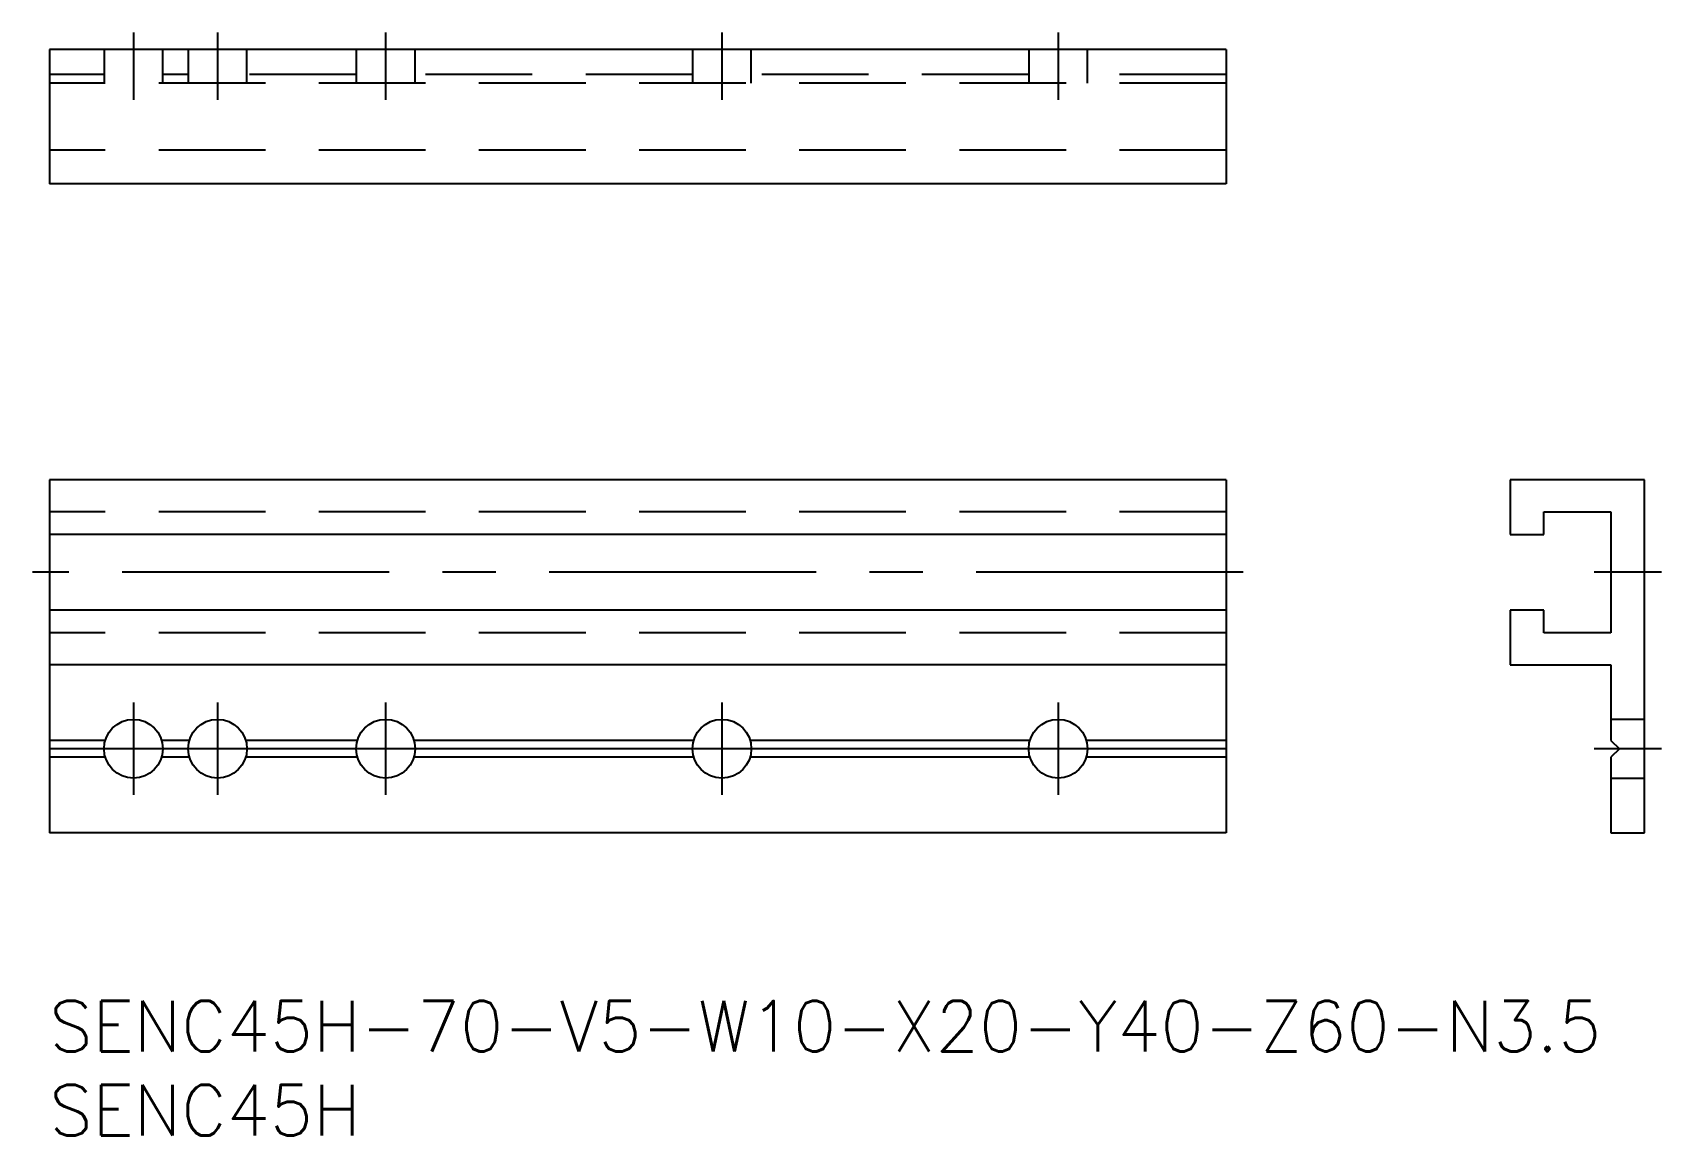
# Model space of a CAD drawing. Extents: x -1 to 95.9, y -8 to 57.6.
import ezdxf

# ---------------------------------------------------------------- set-up
doc = ezdxf.new("R2010")
doc.units = 0
doc.header["$LTSCALE"] = 0.5
doc.linetypes.add('CENTER', pattern=[50.8, 31.75, -6.35, 6.35, -6.35])
doc.linetypes.add('DASHED', pattern=[19.05, 12.7, -6.35])
for name, color, linetype in [('MSM_CENTER', 1, 'CENTER'), ('MSM_CONTINUOUS', 7, 'CONTINUOUS'), ('MSM_DASHED', 4, 'DASHED'), ('MSM_PART_NUMBER', 7, 'CONTINUOUS')]:
    doc.layers.add(name, color=color, linetype=linetype)
doc.styles.get("Standard").update_dxf_attribs({"font": 'txt.shx', "height": 1, "bigfont": 'bigfont.shx'})

# ---------------------------------------------------------------- blocks, each defined once
blk = doc.blocks.new('*U37')
at = {"layer": 'MSM_PART_NUMBER'}
blk.add_text('SENC45H-70-V5-W10-X20-Y40-Z60-N3.5', height=3, dxfattribs=at).set_placement((0, -3))
blk = doc.blocks.new('*U38')
at = {"layer": 'MSM_PART_NUMBER'}
blk.add_text('SENC45H', height=3, dxfattribs=at).set_placement((0, -8))

msp = doc.modelspace()

# ---------------------------------------------------------------- linework, layer by layer
at = {"layer": 'MSM_CENTER'}
for p, q in [((5, 57.6), (5, 53.6)), ((10, 57.6), (10, 53.6)), ((20, 57.6), (20, 53.6)), ((40, 57.6), (40, 53.6)), ((60, 57.6), (60, 53.6)), ((71, 25.5), (-1, 25.5)), ((95.882, 25.5), (91.882, 25.5)), ((5, 17.75), (5, 12.25)), ((10, 17.75), (10, 12.25)), ((20, 17.75), (20, 12.25)), ((40, 17.75), (40, 12.25)), ((60, 17.75), (60, 12.25)), ((12.75, 15), (2.25, 15)), ((22.75, 15), (17.25, 15)), ((42.75, 15), (37.25, 15)), ((62.75, 15), (57.25, 15)), ((95.882, 15), (91.882, 15))]:
    msp.add_line(p, q, dxfattribs=at)
at = {"layer": 'MSM_CONTINUOUS'}
for p, q in [((0, 56.6), (0, 48.6)), ((70, 56.6), (0, 56.6)), ((70, 56.6), (70, 48.6)), ((70, 48.6), (0, 48.6)), ((0, 31), (0, 10)), ((70, 31), (0, 31)), ((70, 31), (70, 10)), ((94.882, 31), (86.882, 31)), ((86.882, 31), (86.882, 27.75)), ((94.882, 10), (94.882, 31)), ((88.882, 27.75), (88.882, 29.1)), ((88.882, 29.1), (92.882, 29.1)), ((92.882, 29.1), (92.882, 21.9)), ((70, 27.75), (0, 27.75)), ((86.882, 27.75), (88.882, 27.75)), ((70, 23.25), (0, 23.25)), ((88.882, 23.25), (86.882, 23.25)), ((86.882, 23.25), (86.882, 20)), ((88.882, 21.9), (88.882, 23.25)), ((92.882, 21.9), (88.882, 21.9)), ((70, 20), (0, 20)), ((86.882, 20), (92.882, 20)), ((92.882, 20), (92.882, 15.5)), ((3.323, 15.5), (0, 15.5)), ((3.25, 15), (0, 15)), ((8.323, 15.5), (6.677, 15.5)), ((18.323, 15.5), (11.677, 15.5)), ((18.25, 15), (11.75, 15)), ((38.323, 15.5), (21.677, 15.5)), ((38.25, 15), (21.75, 15)), ((58.323, 15.5), (41.677, 15.5)), ((58.25, 15), (41.75, 15)), ((70, 15.5), (61.677, 15.5)), ((70, 15), (61.75, 15)), ((92.882, 15.5), (93.382, 15)), ((93.382, 15), (92.882, 14.5)), ((3.323, 14.5), (0, 14.5)), ((8.323, 14.5), (6.677, 14.5)), ((18.323, 14.5), (11.677, 14.5)), ((38.323, 14.5), (21.677, 14.5)), ((58.323, 14.5), (41.677, 14.5)), ((70, 14.5), (61.677, 14.5)), ((92.882, 14.5), (92.882, 10)), ((70, 10), (0, 10)), ((92.882, 10), (94.882, 10))]:
    msp.add_line(p, q, dxfattribs=at)
for centre in [(5, 15), (10, 15), (20, 15), (40, 15), (60, 15)]:
    msp.add_circle(centre, 1.75, dxfattribs=at)
at = {"layer": 'MSM_DASHED'}
for p, q in [((3.25, 56.6), (3.25, 54.6)), ((6.75, 54.6), (6.75, 56.6)), ((8.25, 56.6), (8.25, 54.6)), ((11.75, 54.6), (11.75, 56.6)), ((18.25, 56.6), (18.25, 54.6)), ((21.75, 54.6), (21.75, 56.6)), ((38.25, 56.6), (38.25, 54.6)), ((41.75, 54.6), (41.75, 56.6)), ((58.25, 56.6), (58.25, 54.6)), ((61.75, 54.6), (61.75, 56.6)), ((3.25, 55.1), (0, 55.1)), ((70, 54.6), (0, 54.6)), ((8.25, 55.1), (6.75, 55.1)), ((18.25, 55.1), (11.75, 55.1)), ((38.25, 55.1), (21.75, 55.1)), ((58.25, 55.1), (41.75, 55.1)), ((70, 55.1), (61.75, 55.1)), ((70, 50.6), (0, 50.6)), ((70, 29.1), (0, 29.1)), ((70, 21.9), (0, 21.9)), ((94.882, 16.75), (92.882, 16.75)), ((92.882, 13.25), (94.882, 13.25))]:
    msp.add_line(p, q, dxfattribs=at)

# ---------------------------------------------------------------- block references
at = {"layer": 'MSM_CONTINUOUS'}
for name in ['*U37', '*U38']:
    msp.add_blockref(name, (0, 0), dxfattribs=at)

doc.saveas('drawing.dxf')
